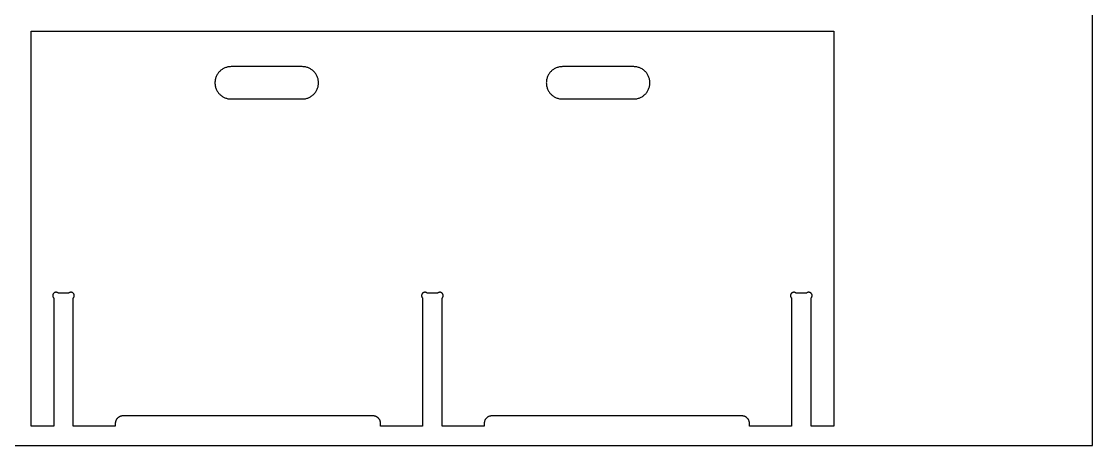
# Model space of a CAD drawing. Header units: inches. Extents: x 0 to 96, y 0 to 48.
# Drawn here: x 54.62 to 96, y 0 to 16.4 of the extents above; entities that cross this region are included whole.
import ezdxf

# ---------------------------------------------------------------- set-up
doc = ezdxf.new("R2010")
doc.units = ezdxf.units.IN
doc.header["$MEASUREMENT"] = 0
for name, color, linetype in [('CUT_INSIDE', 5, 'Continuous'), ('CUT_OUTSIDE', 1, 'Continuous'), ('SHEET_REF_DO_NOT_CUT', 8, 'Continuous')]:
    doc.layers.add(name, color=color, linetype=linetype)

msp = doc.modelspace()

# ---------------------------------------------------------------- linework, layer by layer
at = {"layer": 'CUT_INSIDE'}
for points in [[(62.6943, 14.6519), (62.6637, 14.6496), (62.6333, 14.6459), (62.6031, 14.6406), (62.5731, 14.6339), (62.5436, 14.6257), (62.5144, 14.6161), (62.4858, 14.6051), (62.4578, 14.5926), (62.4304, 14.5788), (62.4037, 14.5637), (62.3778, 14.5473), (62.3527, 14.5297), (62.3285, 14.5108), (62.3053, 14.4907), (62.2831, 14.4696), (62.2619, 14.4474), (62.2419, 14.4241), (62.223, 14.4), (62.2053, 14.3749), (62.1889, 14.349), (62.1738, 14.3223), (62.16, 14.2949), (62.1476, 14.2668), (62.1365, 14.2382), (62.1269, 14.2091), (62.1187, 14.1795), (62.112, 14.1496), (62.1068, 14.1194), (62.103, 14.0889), (62.1008, 14.0583), (62.1, 14.0276), (62.1008, 13.997), (62.103, 13.9664), (62.1068, 13.9359), (62.112, 13.9057), (62.1187, 13.8758), (62.1269, 13.8462), (62.1365, 13.8171), (62.1476, 13.7885), (62.16, 13.7604), (62.1738, 13.733), (62.1889, 13.7063), (62.2053, 13.6804), (62.223, 13.6553), (62.2419, 13.6312), (62.2619, 13.6079), (62.2831, 13.5857), (62.3053, 13.5646), (62.3285, 13.5445), (62.3527, 13.5256), (62.3778, 13.508), (62.4037, 13.4916), (62.4304, 13.4764), (62.4578, 13.4627), (62.4858, 13.4502), (62.5144, 13.4392), (62.5436, 13.4296), (62.5731, 13.4214), (62.6031, 13.4147), (62.6333, 13.4094), (62.6637, 13.4057), (62.6943, 13.4034), (62.725, 13.4026), (65.475, 13.4026), (65.5057, 13.4034), (65.5363, 13.4057), (65.5667, 13.4094), (65.5969, 13.4147), (65.6269, 13.4214), (65.6564, 13.4296), (65.6856, 13.4392), (65.7142, 13.4502), (65.7422, 13.4627), (65.7696, 13.4764), (65.7963, 13.4916), (65.8222, 13.508), (65.8473, 13.5256), (65.8715, 13.5445), (65.8947, 13.5646), (65.9169, 13.5857), (65.9381, 13.6079), (65.9581, 13.6312), (65.977, 13.6553), (65.9947, 13.6804), (66.0111, 13.7063), (66.0262, 13.733), (66.04, 13.7604), (66.0524, 13.7885), (66.0635, 13.8171), (66.0731, 13.8462), (66.0813, 13.8758), (66.088, 13.9057), (66.0932, 13.9359), (66.097, 13.9664), (66.0992, 13.997), (66.1, 14.0276), (66.0992, 14.0583), (66.097, 14.0889), (66.0932, 14.1194), (66.088, 14.1496), (66.0813, 14.1795), (66.0731, 14.2091), (66.0635, 14.2382), (66.0524, 14.2668), (66.04, 14.2949), (66.0262, 14.3223), (66.0111, 14.349), (65.9947, 14.3749), (65.977, 14.4), (65.9581, 14.4241), (65.9381, 14.4474), (65.9169, 14.4696), (65.8947, 14.4907), (65.8715, 14.5108), (65.8473, 14.5297), (65.8222, 14.5473), (65.7963, 14.5637), (65.7696, 14.5788), (65.7422, 14.5926), (65.7142, 14.6051), (65.6856, 14.6161), (65.6564, 14.6257), (65.6269, 14.6339), (65.5969, 14.6406), (65.5667, 14.6459), (65.5363, 14.6496), (65.5057, 14.6519), (65.475, 14.6526), (62.725, 14.6526)], [(75.525, 14.6526), (75.4943, 14.6519), (75.4637, 14.6496), (75.4333, 14.6459), (75.4031, 14.6406), (75.3731, 14.6339), (75.3436, 14.6257), (75.3144, 14.6161), (75.2858, 14.6051), (75.2578, 14.5926), (75.2304, 14.5788), (75.2037, 14.5637), (75.1778, 14.5473), (75.1527, 14.5297), (75.1285, 14.5108), (75.1053, 14.4907), (75.0831, 14.4696), (75.0619, 14.4474), (75.0419, 14.4241), (75.023, 14.4), (75.0053, 14.3749), (74.9889, 14.349), (74.9738, 14.3223), (74.96, 14.2949), (74.9476, 14.2668), (74.9365, 14.2382), (74.9269, 14.2091), (74.9187, 14.1795), (74.912, 14.1496), (74.9068, 14.1194), (74.903, 14.0889), (74.9008, 14.0583), (74.9, 14.0276), (74.9008, 13.997), (74.903, 13.9664), (74.9068, 13.9359), (74.912, 13.9057), (74.9187, 13.8758), (74.9269, 13.8462), (74.9365, 13.8171), (74.9476, 13.7885), (74.96, 13.7604), (74.9738, 13.733), (74.9889, 13.7063), (75.0053, 13.6804), (75.023, 13.6553), (75.0419, 13.6312), (75.0619, 13.6079), (75.0831, 13.5857), (75.1053, 13.5646), (75.1285, 13.5445), (75.1527, 13.5256), (75.1778, 13.508), (75.2037, 13.4916), (75.2304, 13.4764), (75.2578, 13.4627), (75.2858, 13.4502), (75.3144, 13.4392), (75.3436, 13.4296), (75.3731, 13.4214), (75.4031, 13.4147), (75.4333, 13.4094), (75.4637, 13.4057), (75.4943, 13.4034), (75.525, 13.4026), (78.275, 13.4026), (78.3057, 13.4034), (78.3363, 13.4057), (78.3667, 13.4094), (78.3969, 13.4147), (78.4269, 13.4214), (78.4564, 13.4296), (78.4856, 13.4392), (78.5142, 13.4502), (78.5422, 13.4627), (78.5696, 13.4764), (78.5963, 13.4916), (78.6222, 13.508), (78.6473, 13.5256), (78.6715, 13.5445), (78.6947, 13.5646), (78.7169, 13.5857), (78.7381, 13.6079), (78.7581, 13.6312), (78.777, 13.6553), (78.7947, 13.6804), (78.8111, 13.7063), (78.8262, 13.733), (78.84, 13.7604), (78.8524, 13.7885), (78.8635, 13.8171), (78.8731, 13.8462), (78.8813, 13.8758), (78.888, 13.9057), (78.8932, 13.9359), (78.897, 13.9664), (78.8992, 13.997), (78.9, 14.0276), (78.8992, 14.0583), (78.897, 14.0889), (78.8932, 14.1194), (78.888, 14.1496), (78.8813, 14.1795), (78.8731, 14.2091), (78.8635, 14.2382), (78.8524, 14.2668), (78.84, 14.2949), (78.8262, 14.3223), (78.8111, 14.349), (78.7947, 14.3749), (78.777, 14.4), (78.7581, 14.4241), (78.7381, 14.4474), (78.7169, 14.4696), (78.6947, 14.4907), (78.6715, 14.5108), (78.6473, 14.5297), (78.6222, 14.5473), (78.5963, 14.5637), (78.5696, 14.5788), (78.5422, 14.5926), (78.5142, 14.6051), (78.4856, 14.6161), (78.4564, 14.6257), (78.4269, 14.6339), (78.3969, 14.6406), (78.3667, 14.6459), (78.3363, 14.6496), (78.3057, 14.6519), (78.275, 14.6526)]]:
    msp.add_lwpolyline(points, close=True, dxfattribs=at)
at = {"layer": 'CUT_OUTSIDE'}
msp.add_lwpolyline([(86, 0.75), (85.1295, 0.75), (85.1295, 5.7067), (85.1339, 5.7113), (85.1381, 5.7161), (85.142, 5.7211), (85.1457, 5.7264), (85.1491, 5.7317), (85.1522, 5.7373), (85.1551, 5.743), (85.1577, 5.7488), (85.16, 5.7548), (85.162, 5.7608), (85.1637, 5.767), (85.1651, 5.7732), (85.1662, 5.7795), (85.167, 5.7858), (85.1674, 5.7922), (85.1676, 5.7986), (85.1674, 5.805), (85.167, 5.8113), (85.1662, 5.8177), (85.1651, 5.8239), (85.1637, 5.8302), (85.162, 5.8363), (85.16, 5.8424), (85.1577, 5.8483), (85.1551, 5.8542), (85.1522, 5.8599), (85.1491, 5.8654), (85.1457, 5.8708), (85.142, 5.876), (85.1381, 5.881), (85.1339, 5.8859), (85.1295, 5.8905), (85.1249, 5.8949), (85.12, 5.8991), (85.115, 5.903), (85.1098, 5.9067), (85.1044, 5.9101), (85.0989, 5.9132), (85.0932, 5.9161), (85.0873, 5.9187), (85.0814, 5.921), (85.0753, 5.923), (85.0692, 5.9247), (85.0629, 5.9261), (85.0567, 5.9272), (85.0503, 5.928), (85.044, 5.9284), (85.0376, 5.9286), (85.0312, 5.9284), (85.0248, 5.928), (85.0185, 5.9272), (85.0122, 5.9261), (85.006, 5.9247), (84.9998, 5.923), (84.9938, 5.921), (84.9878, 5.9187), (84.982, 5.9161), (84.9763, 5.9132), (84.9707, 5.9101), (84.9654, 5.9067), (84.9601, 5.903), (84.9551, 5.8991), (84.9503, 5.8949), (84.9457, 5.8905), (84.5543, 5.8905), (84.5497, 5.8949), (84.5449, 5.8991), (84.5399, 5.903), (84.5346, 5.9067), (84.5293, 5.9101), (84.5237, 5.9132), (84.518, 5.9161), (84.5122, 5.9187), (84.5062, 5.921), (84.5002, 5.923), (84.494, 5.9247), (84.4878, 5.9261), (84.4815, 5.9272), (84.4752, 5.928), (84.4688, 5.9284), (84.4624, 5.9286), (84.456, 5.9284), (84.4497, 5.928), (84.4433, 5.9272), (84.4371, 5.9261), (84.4308, 5.9247), (84.4247, 5.923), (84.4186, 5.921), (84.4127, 5.9187), (84.4068, 5.9161), (84.4011, 5.9132), (84.3956, 5.9101), (84.3902, 5.9067), (84.385, 5.903), (84.38, 5.8991), (84.3751, 5.8949), (84.3705, 5.8905), (84.3661, 5.8859), (84.3619, 5.881), (84.358, 5.876), (84.3543, 5.8708), (84.3509, 5.8654), (84.3478, 5.8599), (84.3449, 5.8542), (84.3423, 5.8483), (84.34, 5.8424), (84.338, 5.8363), (84.3363, 5.8302), (84.3349, 5.8239), (84.3338, 5.8177), (84.333, 5.8113), (84.3326, 5.805), (84.3324, 5.7986), (84.3326, 5.7922), (84.333, 5.7858), (84.3338, 5.7795), (84.3349, 5.7732), (84.3363, 5.767), (84.338, 5.7608), (84.34, 5.7548), (84.3423, 5.7488), (84.3449, 5.743), (84.3478, 5.7373), (84.3509, 5.7317), (84.3543, 5.7264), (84.358, 5.7211), (84.3619, 5.7161), (84.3661, 5.7113), (84.3705, 5.7067), (84.3705, 0.75), (82.75, 0.75), (82.75, 0.85), (82.7496, 0.8647), (82.7486, 0.8794), (82.7468, 0.894), (82.7442, 0.9085), (82.741, 0.9229), (82.7371, 0.9371), (82.7325, 0.9511), (82.7272, 0.9648), (82.7212, 0.9783), (82.7146, 0.9914), (82.7073, 1.0042), (82.6994, 1.0167), (82.691, 1.0287), (82.6819, 1.0403), (82.6723, 1.0515), (82.6621, 1.0621), (82.6515, 1.0723), (82.6403, 1.0819), (82.6287, 1.091), (82.6167, 1.0994), (82.6042, 1.1073), (82.5914, 1.1146), (82.5783, 1.1212), (82.5648, 1.1272), (82.5511, 1.1325), (82.5371, 1.1371), (82.5229, 1.141), (82.5085, 1.1442), (82.494, 1.1468), (82.4794, 1.1486), (82.4647, 1.1496), (82.45, 1.15), (72.8, 1.15), (72.7853, 1.1496), (72.7706, 1.1486), (72.756, 1.1468), (72.7415, 1.1442), (72.7271, 1.141), (72.7129, 1.1371), (72.6989, 1.1325), (72.6852, 1.1272), (72.6717, 1.1212), (72.6586, 1.1146), (72.6458, 1.1073), (72.6333, 1.0994), (72.6213, 1.091), (72.6097, 1.0819), (72.5985, 1.0723), (72.5879, 1.0621), (72.5777, 1.0515), (72.5681, 1.0403), (72.559, 1.0287), (72.5506, 1.0167), (72.5427, 1.0042), (72.5354, 0.9914), (72.5288, 0.9783), (72.5228, 0.9648), (72.5175, 0.9511), (72.5129, 0.9371), (72.509, 0.9229), (72.5058, 0.9085), (72.5032, 0.894), (72.5014, 0.8794), (72.5004, 0.8647), (72.5, 0.85), (72.5, 0.75), (70.8795, 0.75), (70.8795, 5.7067), (70.8839, 5.7113), (70.8881, 5.7161), (70.892, 5.7211), (70.8957, 5.7264), (70.8991, 5.7317), (70.9022, 5.7373), (70.9051, 5.743), (70.9077, 5.7488), (70.91, 5.7548), (70.912, 5.7608), (70.9137, 5.767), (70.9151, 5.7732), (70.9162, 5.7795), (70.917, 5.7858), (70.9174, 5.7922), (70.9176, 5.7986), (70.9174, 5.805), (70.917, 5.8113), (70.9162, 5.8177), (70.9151, 5.8239), (70.9137, 5.8302), (70.912, 5.8363), (70.91, 5.8424), (70.9077, 5.8483), (70.9051, 5.8542), (70.9022, 5.8599), (70.8991, 5.8654), (70.8957, 5.8708), (70.892, 5.876), (70.8881, 5.881), (70.8839, 5.8859), (70.8795, 5.8905), (70.8749, 5.8949), (70.87, 5.8991), (70.865, 5.903), (70.8598, 5.9067), (70.8544, 5.9101), (70.8489, 5.9132), (70.8432, 5.9161), (70.8373, 5.9187), (70.8314, 5.921), (70.8253, 5.923), (70.8192, 5.9247), (70.8129, 5.9261), (70.8067, 5.9272), (70.8003, 5.928), (70.794, 5.9284), (70.7876, 5.9286), (70.7812, 5.9284), (70.7748, 5.928), (70.7685, 5.9272), (70.7622, 5.9261), (70.756, 5.9247), (70.7498, 5.923), (70.7438, 5.921), (70.7378, 5.9187), (70.732, 5.9161), (70.7263, 5.9132), (70.7207, 5.9101), (70.7154, 5.9067), (70.7101, 5.903), (70.7051, 5.8991), (70.7003, 5.8949), (70.6957, 5.8905), (70.3043, 5.8905), (70.2997, 5.8949), (70.2949, 5.8991), (70.2899, 5.903), (70.2846, 5.9067), (70.2793, 5.9101), (70.2737, 5.9132), (70.268, 5.9161), (70.2622, 5.9187), (70.2562, 5.921), (70.2502, 5.923), (70.244, 5.9247), (70.2378, 5.9261), (70.2315, 5.9272), (70.2252, 5.928), (70.2188, 5.9284), (70.2124, 5.9286), (70.206, 5.9284), (70.1997, 5.928), (70.1933, 5.9272), (70.1871, 5.9261), (70.1808, 5.9247), (70.1747, 5.923), (70.1686, 5.921), (70.1627, 5.9187), (70.1568, 5.9161), (70.1511, 5.9132), (70.1456, 5.9101), (70.1402, 5.9067), (70.135, 5.903), (70.13, 5.8991), (70.1251, 5.8949), (70.1205, 5.8905), (70.1161, 5.8859), (70.1119, 5.881), (70.108, 5.876), (70.1043, 5.8708), (70.1009, 5.8654), (70.0978, 5.8599), (70.0949, 5.8542), (70.0923, 5.8483), (70.09, 5.8424), (70.088, 5.8363), (70.0863, 5.8302), (70.0849, 5.8239), (70.0838, 5.8177), (70.083, 5.8113), (70.0826, 5.805), (70.0824, 5.7986), (70.0826, 5.7922), (70.083, 5.7858), (70.0838, 5.7795), (70.0849, 5.7732), (70.0863, 5.767), (70.088, 5.7608), (70.09, 5.7548), (70.0923, 5.7488), (70.0949, 5.743), (70.0978, 5.7373), (70.1009, 5.7317), (70.1043, 5.7264), (70.108, 5.7211), (70.1119, 5.7161), (70.1161, 5.7113), (70.1205, 5.7067), (70.1205, 0.75), (68.5, 0.75), (68.5, 0.85), (68.4996, 0.8647), (68.4986, 0.8794), (68.4968, 0.894), (68.4942, 0.9085), (68.491, 0.9229), (68.4871, 0.9371), (68.4825, 0.9511), (68.4772, 0.9648), (68.4712, 0.9783), (68.4646, 0.9914), (68.4573, 1.0042), (68.4494, 1.0167), (68.441, 1.0287), (68.4319, 1.0403), (68.4223, 1.0515), (68.4121, 1.0621), (68.4015, 1.0723), (68.3903, 1.0819), (68.3787, 1.091), (68.3667, 1.0994), (68.3542, 1.1073), (68.3414, 1.1146), (68.3283, 1.1212), (68.3148, 1.1272), (68.3011, 1.1325), (68.2871, 1.1371), (68.2729, 1.141), (68.2585, 1.1442), (68.244, 1.1468), (68.2294, 1.1486), (68.2147, 1.1496), (68.2, 1.15), (58.55, 1.15), (58.5353, 1.1496), (58.5206, 1.1486), (58.506, 1.1468), (58.4915, 1.1442), (58.4771, 1.141), (58.4629, 1.1371), (58.4489, 1.1325), (58.4352, 1.1272), (58.4217, 1.1212), (58.4086, 1.1146), (58.3958, 1.1073), (58.3833, 1.0994), (58.3713, 1.091), (58.3597, 1.0819), (58.3485, 1.0723), (58.3379, 1.0621), (58.3277, 1.0515), (58.3181, 1.0403), (58.309, 1.0287), (58.3006, 1.0167), (58.2927, 1.0042), (58.2854, 0.9914), (58.2788, 0.9783), (58.2728, 0.9648), (58.2675, 0.9511), (58.2629, 0.9371), (58.259, 0.9229), (58.2558, 0.9085), (58.2532, 0.894), (58.2514, 0.8794), (58.2504, 0.8647), (58.25, 0.85), (58.25, 0.75), (56.6295, 0.75), (56.6295, 5.7067), (56.6339, 5.7113), (56.6381, 5.7161), (56.642, 5.7211), (56.6457, 5.7264), (56.6491, 5.7317), (56.6522, 5.7373), (56.6551, 5.743), (56.6577, 5.7488), (56.66, 5.7548), (56.662, 5.7608), (56.6637, 5.767), (56.6651, 5.7732), (56.6662, 5.7795), (56.667, 5.7858), (56.6674, 5.7922), (56.6676, 5.7986), (56.6674, 5.805), (56.667, 5.8113), (56.6662, 5.8177), (56.6651, 5.8239), (56.6637, 5.8302), (56.662, 5.8363), (56.66, 5.8424), (56.6577, 5.8483), (56.6551, 5.8542), (56.6522, 5.8599), (56.6491, 5.8654), (56.6457, 5.8708), (56.642, 5.876), (56.6381, 5.881), (56.6339, 5.8859), (56.6295, 5.8905), (56.6249, 5.8949), (56.62, 5.8991), (56.615, 5.903), (56.6098, 5.9067), (56.6044, 5.9101), (56.5989, 5.9132), (56.5932, 5.9161), (56.5873, 5.9187), (56.5814, 5.921), (56.5753, 5.923), (56.5692, 5.9247), (56.5629, 5.9261), (56.5567, 5.9272), (56.5503, 5.928), (56.544, 5.9284), (56.5376, 5.9286), (56.5312, 5.9284), (56.5248, 5.928), (56.5185, 5.9272), (56.5122, 5.9261), (56.506, 5.9247), (56.4998, 5.923), (56.4938, 5.921), (56.4878, 5.9187), (56.482, 5.9161), (56.4763, 5.9132), (56.4707, 5.9101), (56.4654, 5.9067), (56.4601, 5.903), (56.4551, 5.8991), (56.4503, 5.8949), (56.4457, 5.8905), (56.0543, 5.8905), (56.0497, 5.8949), (56.0449, 5.8991), (56.0399, 5.903), (56.0346, 5.9067), (56.0293, 5.9101), (56.0237, 5.9132), (56.018, 5.9161), (56.0122, 5.9187), (56.0062, 5.921), (56.0002, 5.923), (55.994, 5.9247), (55.9878, 5.9261), (55.9815, 5.9272), (55.9752, 5.928), (55.9688, 5.9284), (55.9624, 5.9286), (55.956, 5.9284), (55.9497, 5.928), (55.9433, 5.9272), (55.9371, 5.9261), (55.9308, 5.9247), (55.9247, 5.923), (55.9186, 5.921), (55.9127, 5.9187), (55.9068, 5.9161), (55.9011, 5.9132), (55.8956, 5.9101), (55.8902, 5.9067), (55.885, 5.903), (55.88, 5.8991), (55.8751, 5.8949), (55.8705, 5.8905), (55.8661, 5.8859), (55.8619, 5.881), (55.858, 5.876), (55.8543, 5.8708), (55.8509, 5.8654), (55.8478, 5.8599), (55.8449, 5.8542), (55.8423, 5.8483), (55.84, 5.8424), (55.838, 5.8363), (55.8363, 5.8302), (55.8349, 5.8239), (55.8338, 5.8177), (55.833, 5.8113), (55.8326, 5.805), (55.8324, 5.7986), (55.8326, 5.7922), (55.833, 5.7858), (55.8338, 5.7795), (55.8349, 5.7732), (55.8363, 5.767), (55.838, 5.7608), (55.84, 5.7548), (55.8423, 5.7488), (55.8449, 5.743), (55.8478, 5.7373), (55.8509, 5.7317), (55.8543, 5.7264), (55.858, 5.7211), (55.8619, 5.7161), (55.8661, 5.7113), (55.8705, 5.7067), (55.8705, 0.75), (55, 0.75), (55, 16.0276), (86, 16.0276)], close=True, dxfattribs=at)
at = {"layer": 'SHEET_REF_DO_NOT_CUT'}
msp.add_lwpolyline([(0, 0), (96, 0), (96, 48), (0, 48)], close=True, dxfattribs=at)

doc.saveas('drawing.dxf')
